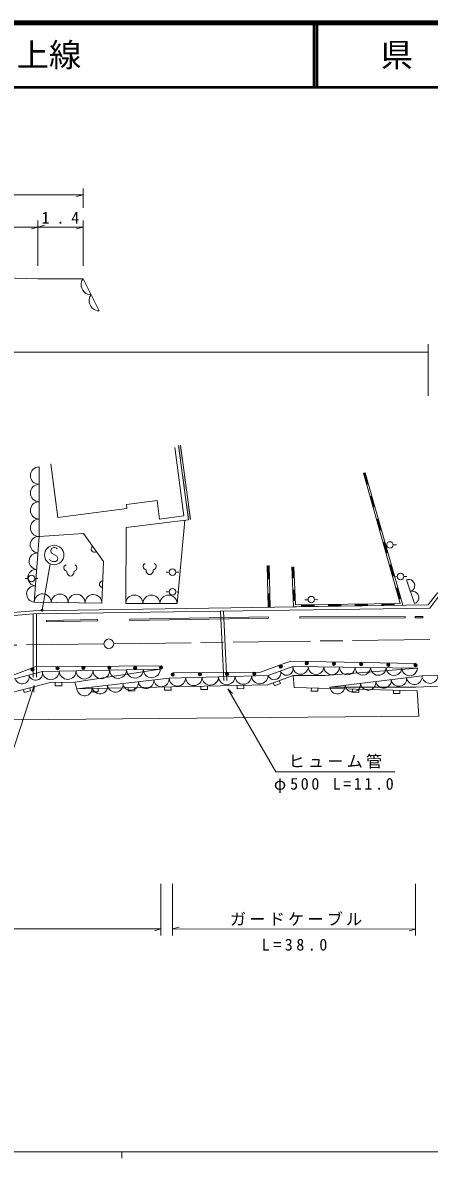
# Model space of a CAD drawing. Units: millimetres, scale not verified. Extents: x 40000 to 680000, y 20000 to 380000.
# Drawn here: x 252669 to 315656, y 204000 to 380000 of the extents above; entities that cross this region are included whole.
import ezdxf
from ezdxf.enums import TextEntityAlignment as Align

# ---------------------------------------------------------------- set-up
doc = ezdxf.new("R2010")
doc.units = ezdxf.units.MM
doc.header["$LTSCALE"] = 1000
doc.linetypes.add('CHAIN', pattern=[18.5, 12, -1.5, 3.5, -1.5])
for name, color, linetype, lineweight in [('M-BGD', 7, 'Continuous', 13), ('M-BMK', 2, 'CHAIN', 13), ('M-BMK-SRVR', 3, 'Continuous', 13), ('M-STR-HTXT', 7, 'Continuous', 13), ('M-STR-STRC', 7, 'Continuous', 13), ('M-TTL', 2, 'Continuous', 140), ('M-TTL-BAND', 7, 'Continuous', 13), ('M-TTL-LINE', 7, 'Continuous', 50)]:
    doc.layers.add(name, color=color, linetype=linetype, lineweight=lineweight)
doc.layers.add('M-TTL-TXT', color=7, linetype='Continuous')
doc.styles.add('ＭＳ ゴシック', font='')
doc.styles.get('ＭＳ ゴシック').set_extended_font_data('MS Gothic')

msp = doc.modelspace()

# ---------------------------------------------------------------- hatches: boundary and pattern name
at = {"layer": 'M-BGD'}
for points in [[(276826, 314460), (277131, 312160), (277428, 312199), (277124, 314499)], [(277436, 309860), (277740, 307560), (278038, 307599), (277733, 309899)], [(306244, 308468), (305742, 310244), (305453, 310162), (305955, 308387)], [(307246, 304917), (306745, 306693), (306456, 306611), (306958, 304836)], [(278045, 305260), (278350, 302960), (278647, 302999), (278343, 305299)], [(308249, 301367), (307748, 303142), (307459, 303060), (307960, 301285)], [(309252, 297816), (308750, 299591), (308462, 299510), (308963, 297734)], [(290892, 293721), (290844, 295877), (290544, 295871), (290592, 293714)], [(310254, 294265), (309753, 296040), (309464, 295959), (309966, 294183)], [(294359, 295661), (294436, 293898), (294735, 293911), (294659, 295674)], [(311257, 290714), (310756, 292490), (310467, 292408), (310968, 290633)], [(290986, 289408), (290939, 291564), (290639, 291558), (290687, 289401)], [(294512, 292135), (294588, 290372), (294888, 290385), (294812, 292148)], [(295809, 289480), (297881, 289510), (297876, 289810), (295805, 289779)], [(299952, 289541), (302023, 289572), (302019, 289872), (299947, 289841)], [(304095, 289603), (306166, 289633), (306162, 289933), (304090, 289903)], [(308237, 289664), (310309, 289695), (310304, 289995), (308233, 289964)]]:
    msp.add_hatch(color=256, dxfattribs=at).paths.add_polyline_path(points)

# ---------------------------------------------------------------- linework, layer by layer
for p, q in [((262019, 354328), (262018, 351328)), ((207519, 353341), (262019, 353328)), ((262019, 353328), (261019, 353048)), ((255018, 349330), (255016, 342330)), ((255018, 348330), (256018, 348609)), ((262018, 349328), (262016, 342328)), ((237518, 348334), (255018, 348330)), ((255018, 348330), (254018, 348050)), ((255018, 348330), (262018, 348328)), ((262018, 348328), (261018, 348048)), ((276256, 314145), (277647, 303552)), ((276826, 314460), (278350, 302960)), ((277124, 314499), (278647, 302999)), ((305742, 310244), (305453, 310162)), ((311145, 290007), (305453, 310162)), ((311540, 289713), (305742, 310244)), ((278350, 302960), (268682, 301741)), ((276578, 289961), (277786, 302889)), ((268682, 301741), (268640, 289963)), ((262067, 300826), (255206, 300362)), ((309063, 299021), (308565, 298978)), ((310061, 299072), (310561, 299081)), ((290687, 289401), (290544, 295871)), ((290986, 289408), (290844, 295877)), ((275371, 294835), (274871, 294835)), ((276371, 294829), (276871, 294823)), ((294359, 295661), (294628, 289462)), ((294659, 295674), (294915, 289766)), ((310690, 294156), (310190, 294136)), ((311689, 294182), (312189, 294189)), ((253536, 293862), (253036, 293862)), ((254536, 293868), (255036, 293874)), ((312103, 293675), (313373, 289972)), ((275370, 291793), (274870, 291793)), ((276370, 291779), (276870, 291766)), ((296879, 290561), (296380, 290528)), ((297878, 290584), (298378, 290575)), ((254455, 290187), (264939, 290052)), ((268640, 289963), (276578, 289961)), ((283815, 278038), (283288, 288776)), ((284314, 278063), (283788, 288801)), ((294628, 289462), (311540, 289713)), ((294915, 289766), (311145, 290007)), ((254300, 278549), (254301, 288370)), ((254800, 278549), (254801, 288370)), ((256352, 287362), (264246, 287489)), ((256355, 287162), (256352, 287362)), ((256355, 287162), (264250, 287289)), ((264246, 287489), (264250, 287289)), ((269280, 287569), (290745, 287914)), ((269283, 287369), (269280, 287569)), ((269283, 287369), (290748, 287714)), ((290745, 287914), (290748, 287714)), ((295616, 287927), (311916, 287970)), ((295616, 287727), (295616, 287927)), ((295616, 287727), (311916, 287770)), ((311916, 287970), (311916, 287770)), ((313474, 287974), (314675, 287977)), ((313475, 287774), (313474, 287974)), ((313475, 287774), (314676, 287777)), ((314675, 287977), (314676, 287777)), ((294712, 276977), (294591, 278846)), ((294712, 276977), (313779, 276439))]:
    msp.add_line(p, q, dxfattribs=at)
for points in [[(208016, 340340), (216516, 340338), (216516, 341338), (217516, 341338), (217516, 340338), (220016, 340338), (237516, 340834), (255016, 340330), (262016, 340328), (264515, 335327)], [(262016, 340328), (261841, 340053), (261766, 339828), (261716, 339553), (261716, 339178), (261816, 338853), (261965, 338553), (262165, 338278), (262465, 338053), (262715, 337928), (262940, 337853), (263265, 337828)], [(263265, 337828), (263090, 337553), (263015, 337328), (262965, 337053), (262965, 336678), (263065, 336353), (263215, 336053), (263415, 335778), (263715, 335553), (263965, 335427), (264190, 335352), (264515, 335327)], [(268821, 304723), (258094, 303314), (257004, 311616)], [(254455, 290187), (255206, 300362), (255209, 311155)], [(268821, 304723), (268744, 305309), (273489, 305932), (273867, 303056), (277647, 303552)], [(264939, 290052), (265170, 296501), (262067, 300826)], [(259381, 295964), (259221, 295884), (259101, 295764), (259061, 295604), (259061, 295444), (259101, 295284), (259221, 295124), (259341, 295044), (259501, 295004), (259501, 294884), (259541, 294684), (259620, 294524), (259700, 294404), (259860, 294284), (260060, 294244), (260260, 294284), (260420, 294404), (260500, 294524), (260581, 294684), (260621, 294884), (260621, 295004), (260781, 295044), (260901, 295124), (261021, 295284), (261061, 295444), (261061, 295604), (261021, 295764), (260901, 295884), (260741, 295964)], [(271656, 296179), (271496, 296099), (271376, 295979), (271336, 295819), (271336, 295659), (271376, 295499), (271496, 295339), (271616, 295259), (271776, 295219), (271776, 295099), (271816, 294899), (271896, 294739), (271976, 294619), (272136, 294499), (272336, 294459), (272536, 294499), (272696, 294619), (272776, 294739), (272856, 294898), (272896, 295098), (272896, 295218), (273056, 295258), (273176, 295338), (273296, 295498), (273336, 295658), (273336, 295818), (273296, 295978), (273176, 296098), (273016, 296178)], [(321774, 291153), (316933, 291628), (315477, 289772), (254337, 288863), (236024, 287332), (201954, 288022), (187560, 289220), (159916, 292582)], [(321725, 290656), (317157, 291103), (315723, 289275), (254361, 288364), (236040, 286832), (201928, 287523), (187509, 288722), (159856, 292085)], [(274097, 280311), (254617, 280195), (249927, 278392), (213065, 278040), (166585, 287310), (147105, 288637)], [(166453, 286848), (199469, 279773), (213704, 277357), (249444, 277771), (255717, 279459), (273965, 279816)], [(160589, 281740), (172329, 282236), (175561, 282976), (200719, 277248), (213385, 275324), (249804, 275885), (256920, 277733), (260747, 277769)], [(261055, 276743), (275352, 278429), (290673, 278847), (294504, 280234), (313806, 279988)], [(313538, 280662), (294179, 281027), (289489, 279345), (275901, 279228)], [(313806, 279988), (299538, 278845), (294591, 278846)], [(369723, 280458), (365658, 278589), (346290, 278473), (313592, 277032), (300233, 277036)], [(313779, 276439), (314062, 272525), (199354, 271485), (159790, 279819)], [(273965, 279816), (260747, 277769), (261055, 276743)], [(261055, 276743), (290651, 277369), (294591, 278846)], [(300233, 277036), (314530, 278782), (320675, 279044)], [(252788, 276660), (252913, 276176), (253881, 276427), (253756, 276911)], [(257715, 277740), (257719, 277240), (258719, 277250), (258715, 277750)], [(263372, 276792), (263383, 276292), (264383, 276313), (264372, 276813)], [(269006, 276911), (269017, 276411), (270016, 276433), (270006, 276932)], [(274640, 277031), (274651, 276531), (275650, 276552), (275640, 277052)], [(280274, 277150), (280284, 276650), (281284, 276671), (281273, 277171)], [(285907, 277269), (285918, 276769), (286918, 276790), (286907, 277290)], [(291485, 277682), (291660, 277214), (292597, 277565), (292421, 278033)], [(297390, 276901), (297376, 276401), (298375, 276373), (298389, 276873)], [(303745, 276722), (303731, 276222), (304731, 276194), (304745, 276694)], [(310101, 276543), (310087, 276043), (311087, 276015), (311101, 276515)]]:
    msp.add_lwpolyline(points, dxfattribs=at)
for centre, radius in [((309561, 299063), 500), ((254036, 293862), 500), ((275871, 294835), 500), ((311189, 294175), 500), ((275870, 291793), 500), ((297378, 290593), 500), ((254180, 279759), 250), ((254180, 279759), 150), ((258063, 279965), 250), ((258063, 279965), 150), ((258063, 279965), 50), ((262072, 279989), 250), ((262072, 279989), 150), ((262072, 279989), 50), ((266081, 280013), 250), ((266081, 280013), 150), ((266081, 280013), 50), ((270090, 280037), 250), ((270090, 280037), 150), ((270090, 280037), 50), ((274099, 280061), 250), ((274099, 280061), 150), ((274099, 280061), 50), ((292652, 280214), 250), ((292652, 280214), 150), ((292652, 280214), 50), ((296677, 280730), 250), ((296677, 280730), 150), ((296677, 280730), 50), ((300891, 280651), 250), ((300891, 280651), 150), ((300891, 280651), 50), ((305105, 280571), 250), ((305105, 280571), 150), ((305105, 280571), 50), ((309320, 280492), 250), ((309320, 280492), 150), ((309320, 280492), 50), ((313534, 280412), 250), ((313534, 280412), 150), ((313534, 280412), 50), ((254180, 279759), 50), ((275903, 278978), 250), ((275903, 278978), 150), ((275903, 278978), 50), ((280118, 279014), 250), ((280118, 279014), 150), ((280118, 279014), 50), ((284332, 279051), 250), ((284332, 279051), 150), ((284332, 279051), 50), ((288547, 279087), 250), ((288547, 279087), 150), ((288547, 279087), 50)]:
    msp.add_circle(centre, radius, dxfattribs=at)
for centre, radius, start, end in [((255209, 309806), 1349, 89.98671, 269.98671), ((255208, 307108), 1349, 89.98671, 269.98671), ((255207, 304410), 1349, 89.98671, 269.98671), ((255207, 301711), 1349, 89.98671, 269.98671), ((255113, 299090), 1275, 85.77772, 265.77772), ((254925, 296547), 1275, 85.77772, 265.77772), ((263783, 298434), 500, 125.65171, 305.65171), ((254737, 294003), 1276, 85.77772, 265.77772), ((254549, 291459), 1275, 85.77772, 265.77772), ((265045, 292994), 500, 87.95222, 267.95222), ((312420, 292749), 979, 288.93321, 108.93321), ((255766, 290170), 1311, 359.26453, 179.26453), ((258387, 290136), 1311, 359.26453, 179.26453), ((261008, 290103), 1311, 359.26453, 179.26453), ((263629, 290069), 1311, 359.26453, 179.26453), ((269963, 289963), 1323, 359.98671, 179.98671), ((272609, 289962), 1323, 359.98671, 179.98671), ((275255, 289962), 1323, 359.98671, 179.98671), ((313056, 290898), 979, 288.93321, 108.93321), ((293546, 279887), 1018, 199.89632, 19.89632), ((295710, 280218), 1206, 179.27055, 359.27055), ((298123, 280188), 1206, 179.27055, 359.27055), ((300536, 280157), 1206, 179.27055, 359.27055), ((302949, 280126), 1206, 179.27055, 359.27055), ((305361, 280096), 1206, 179.27055, 359.27055), ((307774, 280065), 1206, 179.27055, 359.27055), ((310187, 280034), 1206, 179.27055, 359.27055), ((312600, 280003), 1206, 179.27055, 359.27055), ((252581, 278615), 1083, 195.05519, 15.05519), ((254672, 279177), 1083, 195.05519, 15.05519), ((257021, 279484), 1304, 181.12299, 1.12299), ((259628, 279535), 1304, 181.12299, 1.12299), ((262234, 279586), 1304, 181.12299, 1.12299), ((264841, 279638), 1304, 181.12299, 1.12299), ((267448, 279689), 1304, 181.12299, 1.12299), ((270054, 279740), 1304, 181.12299, 1.12299), ((271778, 278007), 1200, 186.72459, 6.72459), ((272661, 279791), 1304, 181.12299, 1.12299), ((274160, 278288), 1200, 186.72459, 6.72459), ((276628, 278464), 1277, 181.56532, 1.56532), ((279182, 278533), 1277, 181.56532, 1.56532), ((281735, 278603), 1277, 181.56532, 1.56532), ((284289, 278673), 1277, 181.56532, 1.56532), ((286843, 278743), 1277, 181.56532, 1.56532), ((289396, 278812), 1277, 181.56532, 1.56532), ((291631, 279194), 1018, 199.89632, 19.89632), ((308573, 278054), 1200, 186.9629, 6.9629), ((310956, 278345), 1200, 186.9629, 6.9629), ((313338, 278636), 1200, 186.9629, 6.9629), ((315757, 278834), 1228, 182.4495, 2.4495), ((262247, 276884), 1200, 186.72459, 6.72459), ((264629, 277164), 1200, 186.72459, 6.72459), ((267012, 277445), 1200, 186.72459, 6.72459), ((269395, 277726), 1200, 186.72459, 6.72459), ((301425, 277181), 1200, 186.9629, 6.9629), ((303808, 277472), 1200, 186.9629, 6.9629), ((306190, 277763), 1200, 186.9629, 6.9629)]:
    msp.add_arc(centre, radius, start, end, dxfattribs=at)
at = {"layer": 'M-BMK'}
for p, q in [((265259, 283724), (217921, 283085)), ((266759, 283744), (345083, 284802))]:
    msp.add_line(p, q, dxfattribs=at)
at = {"layer": 'M-BMK-SRVR'}
msp.add_circle((266009, 283734), 750, dxfattribs=at)
at = {"layer": 'M-STR-HTXT'}
for p, q in [((315485, 322161), (315486, 330161)), ((159864, 328949), (315497, 328913)), ((254442, 277295), (254399, 276257)), ((284445, 276761), (285188, 276036)), ((274088, 238545), (274089, 246545)), ((275893, 246545), (275891, 238545)), ((313529, 238536), (313531, 246536)), ((146581, 239575), (274088, 239545)), ((274088, 239545), (273088, 239266)), ((275892, 239545), (276892, 239825)), ((275892, 239545), (313529, 239536)), ((313529, 239536), (312529, 239256))]:
    msp.add_line(p, q, dxfattribs=at)
for points in [[(254442, 277295), (250105, 263961), (232498, 263965)], [(284445, 276761), (291889, 263914), (310328, 263909)]]:
    msp.add_lwpolyline(points, dxfattribs=at)
at = {"layer": 'M-STR-STRC'}
msp.add_line((255658, 288971), (256899, 296134), dxfattribs=at)
msp.add_lwpolyline([(258024, 298461), (257904, 298581), (257664, 298641), (257424, 298641), (257064, 298461), (257004, 298101), (257124, 297801), (257964, 297321), (258084, 297021), (258024, 296661), (257724, 296481), (257304, 296481), (256944, 296661), (256824, 296841)], dxfattribs=at)
for centre, radius in [((257544, 297501), 1500), ((255658, 288971), 150), ((255658, 288971), 90), ((255658, 288971), 30)]:
    msp.add_circle(centre, radius, dxfattribs=at)
at = {"layer": 'M-TTL'}
msp.add_line((680000, 380000), (40000, 380000), dxfattribs=at)
at = {"layer": 'M-TTL-BAND'}
for p, q in [((40000, 205000), (579000, 205000)), ((268000, 205000), (268000, 204000))]:
    msp.add_line(p, q, dxfattribs=at)
at = {"layer": 'M-TTL-LINE'}
for p, q in [((297750, 380000), (297750, 370000)), ((298250, 380000), (298250, 370000)), ((40000, 370000), (680000, 370000))]:
    msp.add_line(p, q, dxfattribs=at)

# ---------------------------------------------------------------- texts
at = {"layer": 'M-BGD', "insert": (255580, 348829), "char_height": 1833, "attachment_point": 7, "rotation": 359.987, "style": 'ＭＳ ゴシック'}
msp.add_mtext('\\T1.85;1.4', dxfattribs=at)
at = {"layer": 'M-STR-HTXT', "char_height": 1833, "attachment_point": 7, "rotation": 359.987, "style": 'ＭＳ ゴシック'}
for s, insert in [('\\T1.2;ヒューム管', (293859, 264413)), ('\\T1.32;φ500\\~L=11.0', (291588, 260635)), ('\\T1.2;ガードケーブル', (284773, 240043)), ('\\T1.43;L=38.0', (289699, 236166))]:
    msp.add_mtext(s, dxfattribs=dict(at, insert=insert))
at = {"layer": 'M-TTL-TXT', "style": 'ＭＳ ゴシック'}
msp.add_text('主要地方道萩川上線', height=3666, dxfattribs=at).set_placement((216734, 375000), align=Align.MIDDLE_LEFT)
msp.add_text('県\u3000名', height=3666, dxfattribs=at).set_placement((315625, 375000), align=Align.MIDDLE_CENTER)

doc.saveas('drawing.dxf')
